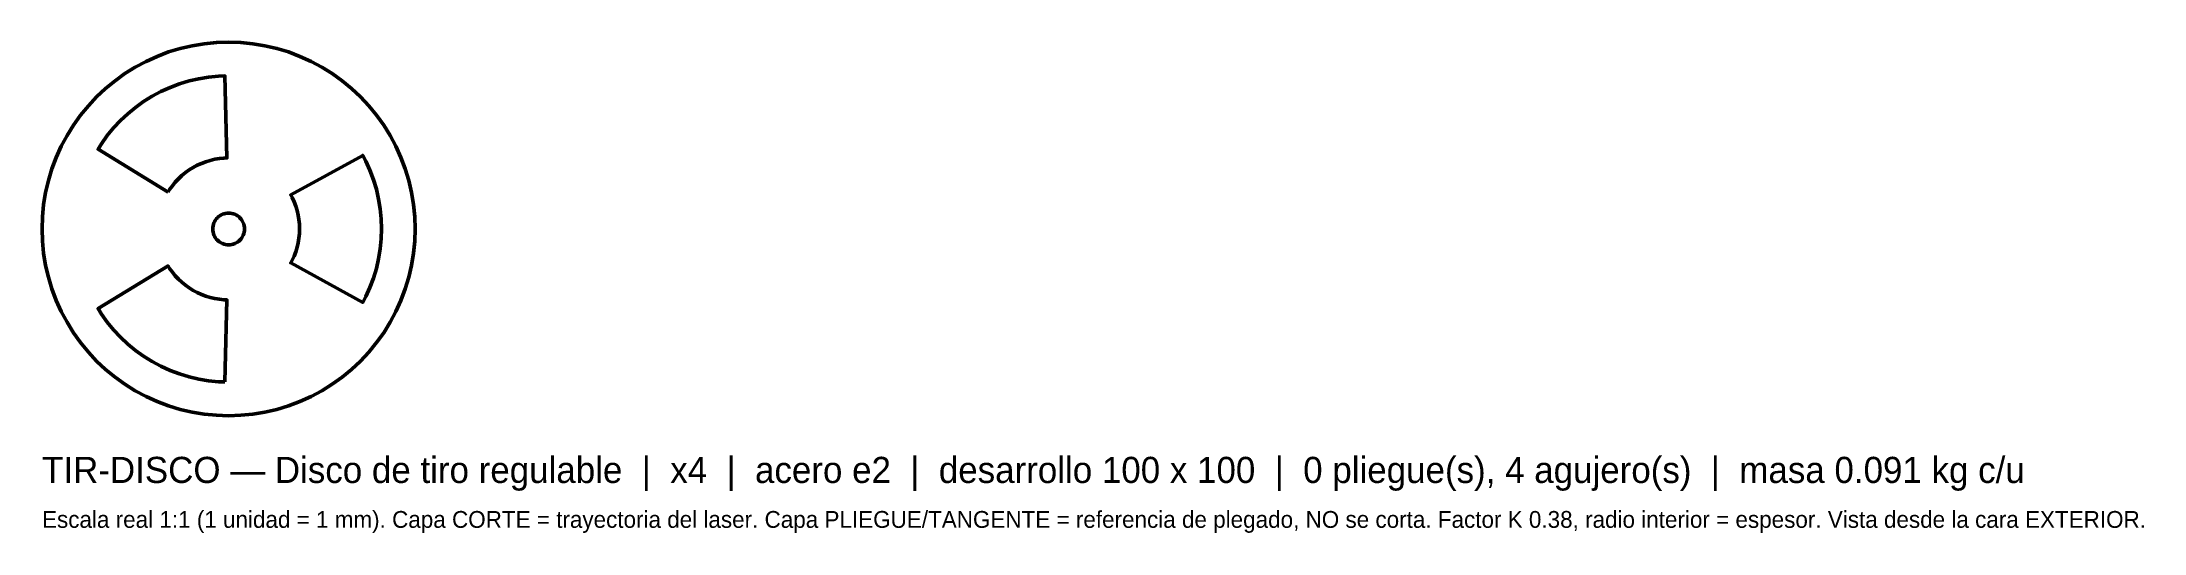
# Model space of a CAD drawing. Header units: millimetres. Extents: x -50 to 513, y -81 to 50.
import ezdxf

# ---------------------------------------------------------------- set-up
doc = ezdxf.new("R2010")
doc.units = ezdxf.units.MM
doc.layers.add('CORTE', color=1, linetype='CONTINUOUS', lineweight=50)
doc.layers.add('TEXTO', color=7, linetype='CONTINUOUS', lineweight=25)

msp = doc.modelspace()

# ---------------------------------------------------------------- linework, layer by layer
at = {"layer": 'CORTE'}
for points in [[(48.3, -12.94), (47.35, -16.07), (46.19, -19.13), (44.84, -22.11), (43.3, -25), (41.57, -27.78), (39.67, -30.44), (37.59, -32.97), (35.36, -35.36), (32.97, -37.59), (30.44, -39.67), (27.78, -41.57), (25, -43.3), (22.11, -44.84), (19.13, -46.19), (16.07, -47.35), (12.94, -48.3), (9.75, -49.04), (6.53, -49.57), (3.27, -49.89), (0, -50), (-3.27, -49.89), (-6.53, -49.57), (-9.75, -49.04), (-12.94, -48.3), (-16.07, -47.35), (-19.13, -46.19), (-22.11, -44.84), (-25, -43.3), (-27.78, -41.57), (-30.44, -39.67), (-32.97, -37.59), (-35.36, -35.36), (-37.59, -32.97), (-39.67, -30.44), (-41.57, -27.78), (-43.3, -25), (-44.84, -22.11), (-46.19, -19.13), (-47.35, -16.07), (-48.3, -12.94), (-49.04, -9.75), (-49.57, -6.53), (-49.89, -3.27), (-50, 0), (-49.89, 3.27), (-49.57, 6.53), (-49.04, 9.75), (-48.3, 12.94), (-47.35, 16.07), (-46.19, 19.13), (-44.84, 22.11), (-43.3, 25), (-41.57, 27.78), (-39.67, 30.44), (-37.59, 32.97), (-35.36, 35.36), (-32.97, 37.59), (-30.44, 39.67), (-27.78, 41.57), (-25, 43.3), (-22.11, 44.84), (-19.13, 46.19), (-16.07, 47.35), (-12.94, 48.3), (-9.75, 49.04), (-6.53, 49.57), (-3.27, 49.89), (0, 50), (3.27, 49.89), (6.53, 49.57), (9.75, 49.04), (12.94, 48.3), (16.07, 47.35), (19.13, 46.19), (22.11, 44.84), (25, 43.3), (27.78, 41.57), (30.44, 39.67), (32.97, 37.59), (35.36, 35.36), (37.59, 32.97), (39.67, 30.44), (41.57, 27.78), (43.3, 25), (44.84, 22.11), (46.19, 19.13), (47.35, 16.07), (48.3, 12.94), (49.04, 9.75), (49.57, 6.53), (49.89, 3.27), (50, 0), (49.89, -3.27), (49.57, -6.53), (49.04, -9.75), (48.3, -12.94)], [(-16.22, 9.88), (-15.8, 10.56), (-15.07, 11.57), (-14.28, 12.53), (-13.44, 13.44), (-12.53, 14.28), (-11.57, 15.07), (-10.56, 15.8), (-9.5, 16.45), (-8.4, 17.04), (-7.27, 17.55), (-6.11, 17.99), (-4.92, 18.35), (-3.71, 18.63), (-2.48, 18.84), (-1.24, 18.96), (-0.45, 18.99), (-0.97, 40.97), (-2.68, 40.91), (-5.35, 40.65), (-8, 40.21), (-10.61, 39.6), (-13.18, 38.82), (-15.69, 37.88), (-18.13, 36.77), (-20.5, 35.51), (-22.78, 34.09), (-24.96, 32.53), (-27.03, 30.83), (-28.99, 28.99), (-30.83, 27.03), (-32.53, 24.96), (-34.09, 22.78), (-35, 21.32), (-16.22, 9.88)], [(40.91, 2.68), (40.65, 5.35), (40.21, 8), (39.6, 10.61), (38.82, 13.18), (37.88, 15.69), (36.77, 18.13), (35.96, 19.65), (16.67, 9.1), (17.04, 8.4), (17.55, 7.27), (17.99, 6.11), (18.35, 4.92), (18.63, 3.71), (18.84, 2.48), (18.96, 1.24), (19, 0), (18.96, -1.24), (18.84, -2.48), (18.63, -3.71), (18.35, -4.92), (17.99, -6.11), (17.55, -7.27), (17.04, -8.4), (16.67, -9.1), (35.96, -19.65), (36.77, -18.13), (37.88, -15.69), (38.82, -13.18), (39.6, -10.61), (40.21, -8), (40.65, -5.35), (40.91, -2.68), (41, 0), (40.91, 2.68)], [(3.93, 1.63), (3.75, 2), (3.53, 2.36), (3.29, 2.7), (3.01, 3.01), (2.7, 3.29), (2.36, 3.53), (2, 3.75), (1.63, 3.93), (1.23, 4.07), (0.83, 4.17), (0.42, 4.23), (0, 4.25), (-0.42, 4.23), (-0.83, 4.17), (-1.23, 4.07), (-1.63, 3.93), (-2, 3.75), (-2.36, 3.53), (-2.7, 3.29), (-3.01, 3.01), (-3.29, 2.7), (-3.53, 2.36), (-3.75, 2), (-3.93, 1.63), (-4.07, 1.23), (-4.17, 0.83), (-4.23, 0.42), (-4.25, 0), (-4.23, -0.42), (-4.17, -0.83), (-4.07, -1.23), (-3.93, -1.63), (-3.75, -2), (-3.53, -2.36), (-3.29, -2.7), (-3.01, -3.01), (-2.7, -3.29), (-2.36, -3.53), (-2, -3.75), (-1.63, -3.93), (-1.23, -4.07), (-0.83, -4.17), (-0.42, -4.23), (0, -4.25), (0.42, -4.23), (0.83, -4.17), (1.23, -4.07), (1.63, -3.93), (2, -3.75), (2.36, -3.53), (2.7, -3.29), (3.01, -3.01), (3.29, -2.7), (3.53, -2.36), (3.75, -2), (3.93, -1.63), (4.07, -1.23), (4.17, -0.83), (4.23, -0.42), (4.25, 0), (4.23, 0.42), (4.17, 0.83), (4.07, 1.23), (3.93, 1.63)], [(-0.97, -40.97), (-0.45, -18.99), (-1.24, -18.96), (-2.48, -18.84), (-3.71, -18.63), (-4.92, -18.35), (-6.11, -17.99), (-7.27, -17.55), (-8.4, -17.04), (-9.5, -16.45), (-10.56, -15.8), (-11.57, -15.07), (-12.53, -14.28), (-13.44, -13.44), (-14.28, -12.53), (-15.07, -11.57), (-15.8, -10.56), (-16.22, -9.88), (-35, -21.32), (-34.09, -22.78), (-32.53, -24.96), (-30.83, -27.03), (-28.99, -28.99), (-27.03, -30.83), (-24.96, -32.53), (-22.78, -34.09), (-20.5, -35.51), (-18.13, -36.77), (-15.69, -37.88), (-13.18, -38.82), (-10.61, -39.6), (-8, -40.21), (-5.35, -40.65), (-2.68, -40.91), (-0.97, -40.97)]]:
    msp.add_lwpolyline(points, close=True, dxfattribs=at)

# ---------------------------------------------------------------- texts
at = {"layer": 'TEXTO'}
for s, height, p in [('TIR-DISCO — Disco de tiro regulable  |  x4  |  acero e2  |  desarrollo 100 x 100  |  0 pliegue(s), 4 agujero(s)  |  masa 0.091 kg c/u', 7, (-50, -68)), ('Escala real 1:1 (1 unidad = 1 mm). Capa CORTE = trayectoria del laser. Capa PLIEGUE/TANGENTE = referencia de plegado, NO se corta. Factor K 0.38, radio interior = espesor. Vista desde la cara EXTERIOR.', 4.5, (-50, -80))]:
    msp.add_text(s, height=height, dxfattribs=at).set_placement(p)

doc.saveas('drawing.dxf')
